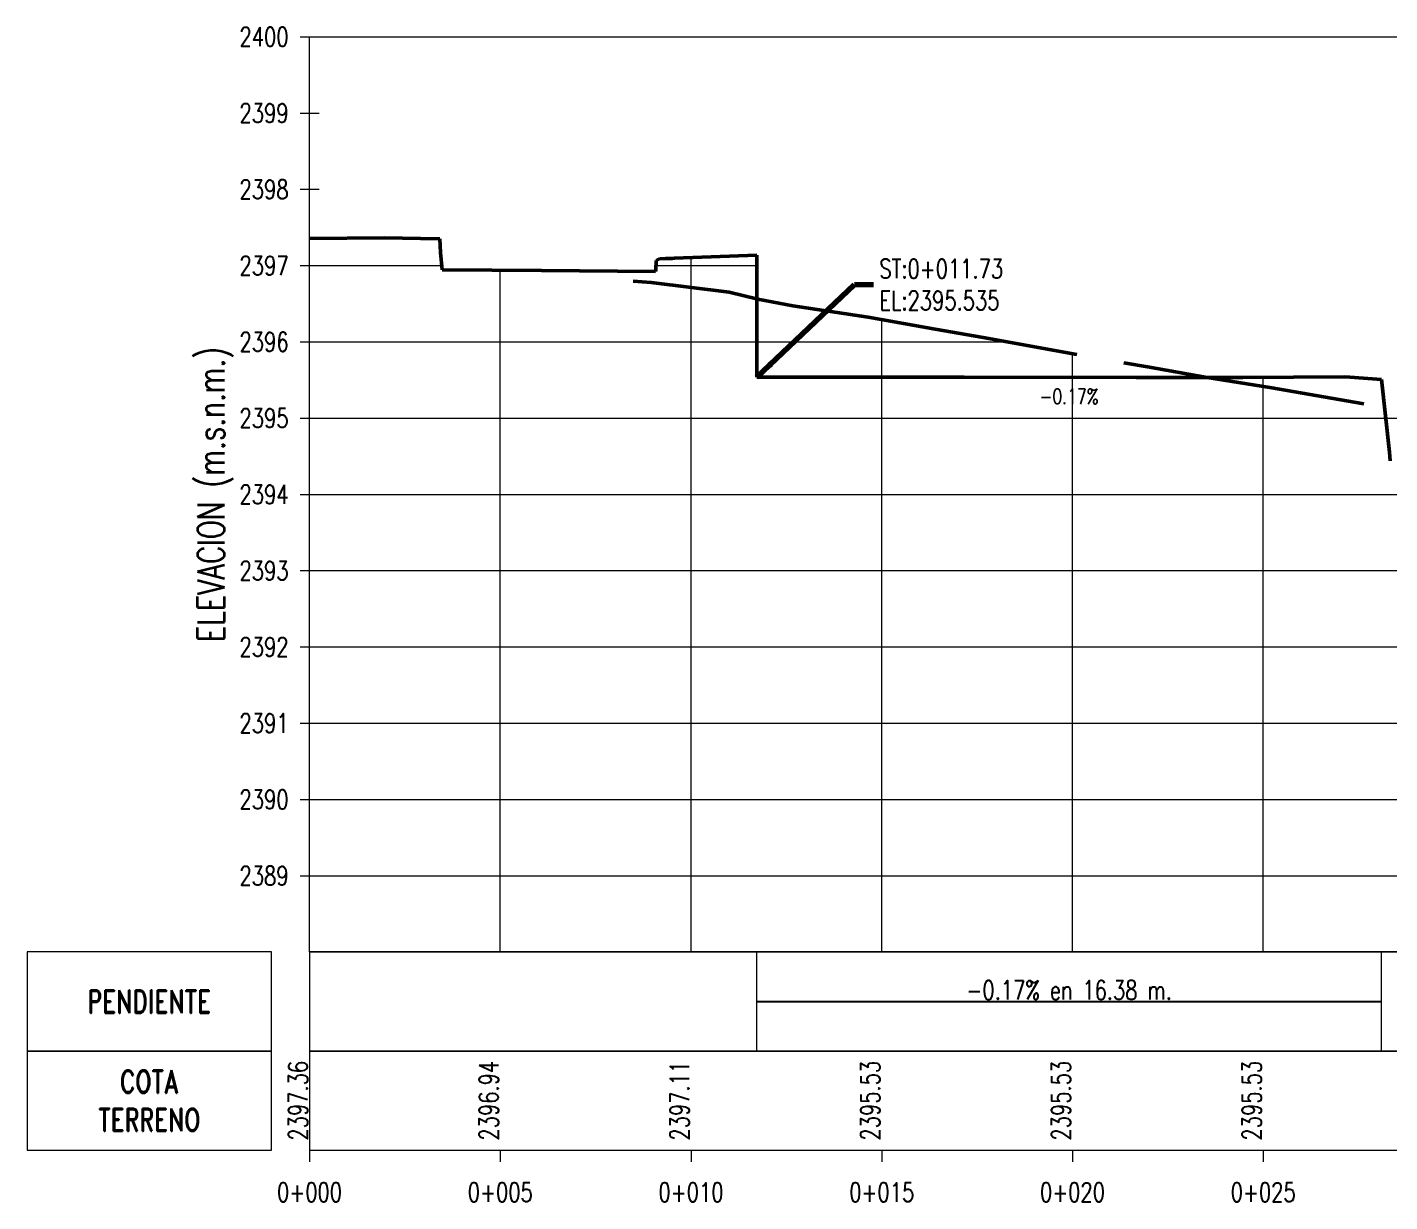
# Model space of a CAD drawing. Header units: metres. Extents: x 0 to 730306, y 0 to 8491524.
# Drawn here: x 729758.98 to 729794.7, y 8491395.44 to 8491426.24 of the extents above; entities that cross this region are included whole.
import ezdxf

# ---------------------------------------------------------------- set-up
doc = ezdxf.new("R2010")
doc.units = ezdxf.units.M
doc.linetypes.add('HIDDEN', pattern=[0.375, 0.25, -0.125])
for name, color, linetype in [('C-ROAD-PROF-GRID-GEOM', 5, 'Continuous'), ('C-ROAD-PROF-TEXT', 11, 'Continuous'), ('C-ROAD-PROF-TICK', 7, 'Continuous'), ('C-ROAD-PROF-TITL', 11, 'Continuous'), ('C-ROAD-PROF-TTLB', 5, 'Continuous'), ('C-ROAD-PROF-VTXT', 7, 'Continuous'), ('G-Textos1', 2, 'Continuous'), ('T-Natural', 94, 'Continuous')]:
    doc.layers.add(name, color=color, linetype=linetype)
for name, color, linetype, lineweight in [('Flechas', 1, 'Continuous', 5), ('G-Text', 2, 'Continuous', 15), ('T-Grilla', 251, 'Continuous', 5)]:
    doc.layers.add(name, color=color, linetype=linetype, lineweight=lineweight)
doc.styles.add('ROMANS-SP', font='simplex.shx', dxfattribs={"width": 0.75, "height": 1.8, "bigfont": '@extfont2.shx'})
doc.styles.get("Standard").update_dxf_attribs({"font": 'arial.ttf'})
doc.styles.add('T_CoGo_GMI', font='romand.shx', dxfattribs={"width": 0.75})
doc.dimstyles.new('COTA JCCH', dxfattribs={"dimtxt": 1.8, "dimasz": 1.8, "dimexe": 1.8, "dimexo": 0.75, "dimgap": 0.09, "dimtad": 0, "dimtih": 1, "dimtoh": 1, "dimzin": 0, "dimdsep": 46, "dimtxsty": 'Standard', "dimblk": 'ARCHTICK', "dimcen": 0.09, "dimazin": 0, "dimtfac": 1, "dimtix": 1, "dimtofl": 0, "dimtmove": 0, "dimatfit": 3, "dimfxl": 1, "dimtolj": 1, "dimtzin": 0, "dimarcsym": 0})

# ---------------------------------------------------------------- blocks, each defined once
blk = doc.blocks.new('f1')
at = {"layer": 'Flechas', "const_width": 0.1}
blk.add_lwpolyline([(-3, 0), (-0.851, 0)], dxfattribs=at)
at = {"layer": 'Flechas'}
for points in [[(0, 0), (-2, 0.3), (-1.195, 0), (0, 0)], [(-1.195, 0), (0, 0), (-2, -0.3), (-1.195, 0)]]:
    blk.add_solid(points, dxfattribs=at)

msp = doc.modelspace()

# ---------------------------------------------------------------- linework, layer by layer
at = {"layer": 'C-ROAD-PROF-GRID-GEOM', "color": 4, "linetype": 'HIDDEN', "lineweight": 18, "ltscale": 10}
msp.add_line((729766.378, 8491401.988), (729766.378, 8491420.701), dxfattribs=at)
msp.add_line((729766.378, 8491401.988), (729766.378, 8491420.701), dxfattribs=at)
msp.add_line((729766.378, 8491401.988), (729766.378, 8491420.701), dxfattribs=at)
at = {"layer": 'C-ROAD-PROF-TEXT', "color": 3, "linetype": 'Continuous', "lineweight": -3}
msp.add_line((729778.103, 8491400.688), (729794.478, 8491400.688), dxfattribs=at)
msp.add_line((729778.103, 8491400.688), (729794.478, 8491400.688), dxfattribs=at)
msp.add_line((729778.103, 8491400.688), (729794.478, 8491400.688), dxfattribs=at)
at = {"layer": 'C-ROAD-PROF-TICK', "color": 4, "linetype": 'Continuous', "lineweight": 5}
for p, q in [((729778.103, 8491399.388), (729778.103, 8491401.988)), ((729778.103, 8491399.388), (729778.103, 8491401.988)), ((729778.103, 8491399.388), (729778.103, 8491401.988)), ((729794.478, 8491399.388), (729794.478, 8491401.988)), ((729794.478, 8491399.388), (729794.478, 8491401.988)), ((729794.478, 8491399.388), (729794.478, 8491401.988))]:
    msp.add_line(p, q, dxfattribs=at)
at = {"layer": 'C-ROAD-PROF-TTLB', "color": 2, "linetype": 'Continuous', "lineweight": 5}
msp.add_3dface([(729765.378, 8491399.388), (729765.378, 8491401.988), (729758.978, 8491401.988), (729758.978, 8491399.388)], dxfattribs=at)
msp.add_3dface([(729765.378, 8491399.388), (729765.378, 8491401.988), (729758.978, 8491401.988), (729758.978, 8491399.388)], dxfattribs=at)
msp.add_3dface([(729765.378, 8491399.388), (729765.378, 8491401.988), (729758.978, 8491401.988), (729758.978, 8491399.388)], dxfattribs=at)
at = {"layer": 'C-ROAD-PROF-TTLB', "color": 4, "linetype": 'Continuous', "lineweight": 5}
msp.add_3dface([(729766.378, 8491399.388), (729852.292, 8491399.388), (729852.292, 8491401.988), (729766.378, 8491401.988)], dxfattribs=at)
msp.add_3dface([(729766.378, 8491399.388), (729852.292, 8491399.388), (729852.292, 8491401.988), (729766.378, 8491401.988)], dxfattribs=at)
msp.add_3dface([(729766.378, 8491399.388), (729852.292, 8491399.388), (729852.292, 8491401.988), (729766.378, 8491401.988)], dxfattribs=at)
at = {"layer": 'C-ROAD-PROF-VTXT', "color": 2, "linetype": 'Continuous', "lineweight": 9}
for p, q in [((729766.378, 8491396.788), (729766.378, 8491396.488)), ((729766.378, 8491396.788), (729766.378, 8491396.488)), ((729766.378, 8491396.788), (729766.378, 8491396.488)), ((729771.378, 8491396.788), (729771.378, 8491396.488)), ((729771.378, 8491396.788), (729771.378, 8491396.488)), ((729771.378, 8491396.788), (729771.378, 8491396.488)), ((729776.378, 8491396.788), (729776.378, 8491396.488)), ((729776.378, 8491396.788), (729776.378, 8491396.488)), ((729776.378, 8491396.788), (729776.378, 8491396.488)), ((729781.378, 8491396.788), (729781.378, 8491396.488)), ((729781.378, 8491396.788), (729781.378, 8491396.488)), ((729781.378, 8491396.788), (729781.378, 8491396.488)), ((729786.378, 8491396.788), (729786.378, 8491396.488)), ((729786.378, 8491396.788), (729786.378, 8491396.488)), ((729786.378, 8491396.788), (729786.378, 8491396.488)), ((729791.378, 8491396.788), (729791.378, 8491396.488)), ((729791.378, 8491396.788), (729791.378, 8491396.488)), ((729791.378, 8491396.788), (729791.378, 8491396.488))]:
    msp.add_line(p, q, dxfattribs=at)
at = {"layer": 'C-ROAD-PROF-VTXT', "color": 2, "linetype": 'Continuous', "lineweight": 5}
msp.add_3dface([(729765.378, 8491396.788), (729765.378, 8491399.388), (729758.978, 8491399.388), (729758.978, 8491396.788)], dxfattribs=at)
msp.add_3dface([(729765.378, 8491396.788), (729765.378, 8491399.388), (729758.978, 8491399.388), (729758.978, 8491396.788)], dxfattribs=at)
msp.add_3dface([(729765.378, 8491396.788), (729765.378, 8491399.388), (729758.978, 8491399.388), (729758.978, 8491396.788)], dxfattribs=at)
at = {"layer": 'C-ROAD-PROF-VTXT', "color": 4, "linetype": 'Continuous', "lineweight": 5}
msp.add_3dface([(729766.378, 8491396.788), (729852.292, 8491396.788), (729852.292, 8491399.388), (729766.378, 8491399.388)], dxfattribs=at)
msp.add_3dface([(729766.378, 8491396.788), (729852.292, 8491396.788), (729852.292, 8491399.388), (729766.378, 8491399.388)], dxfattribs=at)
msp.add_3dface([(729766.378, 8491396.788), (729852.292, 8491396.788), (729852.292, 8491399.388), (729766.378, 8491399.388)], dxfattribs=at)
at = {"layer": 'G-Textos1', "color": 2, "linetype": 'Continuous', "lineweight": 9}
for p, q in [((729766.128, 8491425.988), (729766.628, 8491425.988)), ((729766.128, 8491425.988), (729766.628, 8491425.988)), ((729766.128, 8491425.988), (729766.628, 8491425.988)), ((729766.128, 8491423.988), (729766.628, 8491423.988)), ((729766.128, 8491423.988), (729766.628, 8491423.988)), ((729766.128, 8491423.988), (729766.628, 8491423.988)), ((729766.128, 8491421.988), (729766.628, 8491421.988)), ((729766.128, 8491421.988), (729766.628, 8491421.988)), ((729766.128, 8491421.988), (729766.628, 8491421.988)), ((729766.128, 8491419.988), (729766.628, 8491419.988)), ((729766.128, 8491419.988), (729766.628, 8491419.988)), ((729766.128, 8491419.988), (729766.628, 8491419.988)), ((729766.128, 8491417.988), (729766.628, 8491417.988)), ((729766.128, 8491417.988), (729766.628, 8491417.988)), ((729766.128, 8491417.988), (729766.628, 8491417.988)), ((729766.128, 8491415.988), (729766.628, 8491415.988)), ((729766.128, 8491415.988), (729766.628, 8491415.988)), ((729766.128, 8491415.988), (729766.628, 8491415.988)), ((729766.128, 8491413.988), (729766.628, 8491413.988)), ((729766.128, 8491413.988), (729766.628, 8491413.988)), ((729766.128, 8491413.988), (729766.628, 8491413.988)), ((729766.128, 8491411.988), (729766.628, 8491411.988)), ((729766.128, 8491411.988), (729766.628, 8491411.988)), ((729766.128, 8491411.988), (729766.628, 8491411.988)), ((729766.128, 8491409.988), (729766.628, 8491409.988)), ((729766.128, 8491409.988), (729766.628, 8491409.988)), ((729766.128, 8491409.988), (729766.628, 8491409.988)), ((729766.128, 8491407.988), (729766.628, 8491407.988)), ((729766.128, 8491407.988), (729766.628, 8491407.988)), ((729766.128, 8491407.988), (729766.628, 8491407.988)), ((729766.128, 8491405.988), (729766.628, 8491405.988)), ((729766.128, 8491405.988), (729766.628, 8491405.988)), ((729766.128, 8491405.988), (729766.628, 8491405.988)), ((729766.128, 8491403.988), (729766.628, 8491403.988)), ((729766.128, 8491403.988), (729766.628, 8491403.988)), ((729766.128, 8491403.988), (729766.628, 8491403.988))]:
    msp.add_line(p, q, dxfattribs=at)
at = {"layer": 'T-Grilla', "color": 251, "linetype": 'Continuous', "lineweight": 0}
for p, q in [((729766.378, 8491401.988), (729766.378, 8491425.988)), ((729766.378, 8491425.988), (729852.292, 8491425.988)), ((729766.378, 8491401.988), (729766.378, 8491425.988)), ((729766.378, 8491425.988), (729852.292, 8491425.988)), ((729766.378, 8491401.988), (729766.378, 8491425.988)), ((729766.378, 8491425.988), (729852.292, 8491425.988)), ((729766.378, 8491401.988), (729766.378, 8491420.701)), ((729766.378, 8491401.988), (729766.378, 8491420.701)), ((729766.378, 8491401.988), (729766.378, 8491420.701)), ((729766.378, 8491419.988), (729769.841, 8491419.988)), ((729766.378, 8491419.988), (729769.841, 8491419.988)), ((729766.378, 8491419.988), (729769.841, 8491419.988)), ((729775.463, 8491419.988), (729778.1, 8491419.988)), ((729775.463, 8491419.988), (729778.1, 8491419.988)), ((729775.463, 8491419.988), (729778.1, 8491419.988)), ((729776.378, 8491401.988), (729776.378, 8491420.199)), ((729776.378, 8491401.988), (729776.378, 8491420.199)), ((729776.378, 8491401.988), (729776.378, 8491420.199)), ((729771.378, 8491401.988), (729771.378, 8491419.863)), ((729771.378, 8491401.988), (729771.378, 8491419.863)), ((729771.378, 8491401.988), (729771.378, 8491419.863)), ((729781.378, 8491401.988), (729781.378, 8491418.57)), ((729781.378, 8491401.988), (729781.378, 8491418.57)), ((729781.378, 8491401.988), (729781.378, 8491418.57)), ((729766.378, 8491417.988), (729784.653, 8491417.988)), ((729766.378, 8491417.988), (729784.653, 8491417.988)), ((729766.378, 8491417.988), (729784.653, 8491417.988)), ((729786.378, 8491401.988), (729786.378, 8491417.681)), ((729786.378, 8491401.988), (729786.378, 8491417.681)), ((729786.378, 8491401.988), (729786.378, 8491417.681)), ((729791.378, 8491401.988), (729791.378, 8491417.054)), ((729791.378, 8491401.988), (729791.378, 8491417.054)), ((729791.378, 8491401.988), (729791.378, 8491417.054)), ((729766.378, 8491415.988), (729796.174, 8491415.988)), ((729766.378, 8491415.988), (729796.174, 8491415.988)), ((729766.378, 8491415.988), (729796.174, 8491415.988)), ((729766.378, 8491413.988), (729807.961, 8491413.988)), ((729766.378, 8491413.988), (729807.961, 8491413.988)), ((729766.378, 8491413.988), (729807.961, 8491413.988)), ((729766.378, 8491411.988), (729824.169, 8491411.988)), ((729766.378, 8491411.988), (729824.169, 8491411.988)), ((729766.378, 8491411.988), (729824.169, 8491411.988)), ((729766.378, 8491409.988), (729837.35, 8491409.988)), ((729766.378, 8491409.988), (729837.35, 8491409.988)), ((729766.378, 8491409.988), (729837.35, 8491409.988)), ((729766.378, 8491407.988), (729844.988, 8491407.988)), ((729766.378, 8491407.988), (729844.988, 8491407.988)), ((729766.378, 8491407.988), (729844.988, 8491407.988)), ((729766.378, 8491405.988), (729852.292, 8491405.988)), ((729766.378, 8491405.988), (729852.292, 8491405.988)), ((729766.378, 8491405.988), (729852.292, 8491405.988)), ((729766.378, 8491403.988), (729852.292, 8491403.988)), ((729766.378, 8491403.988), (729852.292, 8491403.988)), ((729766.378, 8491403.988), (729852.292, 8491403.988)), ((729766.378, 8491401.988), (729852.292, 8491401.988)), ((729766.378, 8491401.988), (729852.292, 8491401.988)), ((729766.378, 8491401.988), (729852.292, 8491401.988))]:
    msp.add_line(p, q, dxfattribs=at)
at = {"layer": 'T-Natural', "color": 5, "linetype": 'Continuous', "lineweight": 50, "ltscale": 5}
for p, q in [((729766.378, 8491420.701), (729768.34, 8491420.716)), ((729766.378, 8491420.701), (729768.34, 8491420.716)), ((729766.378, 8491420.701), (729768.34, 8491420.716)), ((729768.34, 8491420.716), (729769.758, 8491420.692)), ((729768.34, 8491420.716), (729769.758, 8491420.692)), ((729768.34, 8491420.716), (729769.758, 8491420.692)), ((729769.758, 8491420.692), (729769.794, 8491420.693)), ((729769.758, 8491420.692), (729769.794, 8491420.693)), ((729769.758, 8491420.692), (729769.794, 8491420.693)), ((729769.794, 8491420.693), (729769.809, 8491420.33)), ((729769.794, 8491420.693), (729769.809, 8491420.33)), ((729769.794, 8491420.693), (729769.809, 8491420.33)), ((729769.809, 8491420.33), (729769.852, 8491419.873)), ((729769.809, 8491420.33), (729769.852, 8491419.873)), ((729769.809, 8491420.33), (729769.852, 8491419.873)), ((729775.459, 8491419.884), (729775.469, 8491420.125)), ((729775.459, 8491419.884), (729775.469, 8491420.125)), ((729775.459, 8491419.884), (729775.469, 8491420.125)), ((729775.469, 8491420.125), (729775.55, 8491420.161)), ((729775.469, 8491420.125), (729775.55, 8491420.161)), ((729775.469, 8491420.125), (729775.55, 8491420.161)), ((729775.55, 8491420.161), (729775.713, 8491420.171)), ((729775.55, 8491420.161), (729775.713, 8491420.171)), ((729775.55, 8491420.161), (729775.713, 8491420.171)), ((729775.713, 8491420.171), (729775.88, 8491420.176)), ((729775.713, 8491420.171), (729775.88, 8491420.176)), ((729775.713, 8491420.171), (729775.88, 8491420.176)), ((729775.88, 8491420.176), (729775.942, 8491420.183)), ((729775.88, 8491420.176), (729775.942, 8491420.183)), ((729775.88, 8491420.176), (729775.942, 8491420.183)), ((729775.942, 8491420.183), (729778.1, 8491420.26)), ((729775.942, 8491420.183), (729778.1, 8491420.26)), ((729775.942, 8491420.183), (729778.1, 8491420.26)), ((729778.1, 8491420.26), (729778.102, 8491417.644)), ((729778.1, 8491420.26), (729778.102, 8491417.644)), ((729778.1, 8491420.26), (729778.102, 8491417.644)), ((729769.852, 8491419.873), (729772.455, 8491419.855)), ((729769.852, 8491419.873), (729772.455, 8491419.855)), ((729769.852, 8491419.873), (729772.455, 8491419.855)), ((729772.455, 8491419.855), (729775.443, 8491419.836)), ((729772.455, 8491419.855), (729775.443, 8491419.836)), ((729772.455, 8491419.855), (729775.443, 8491419.836)), ((729775.443, 8491419.836), (729775.459, 8491419.884)), ((729775.443, 8491419.836), (729775.459, 8491419.884)), ((729775.443, 8491419.836), (729775.459, 8491419.884)), ((729778.102, 8491417.644), (729778.103, 8491417.058)), ((729778.102, 8491417.644), (729778.103, 8491417.058)), ((729778.102, 8491417.644), (729778.103, 8491417.058)), ((729778.103, 8491417.058), (729783.535, 8491417.058)), ((729778.103, 8491417.058), (729783.535, 8491417.058)), ((729778.103, 8491417.058), (729783.535, 8491417.058)), ((729783.535, 8491417.058), (729788.048, 8491417.05)), ((729783.535, 8491417.058), (729788.048, 8491417.05)), ((729783.535, 8491417.058), (729788.048, 8491417.05)), ((729788.048, 8491417.05), (729789.435, 8491417.05)), ((729788.048, 8491417.05), (729789.435, 8491417.05)), ((729788.048, 8491417.05), (729789.435, 8491417.05)), ((729789.435, 8491417.05), (729790.84, 8491417.05)), ((729789.435, 8491417.05), (729790.84, 8491417.05)), ((729789.435, 8491417.05), (729790.84, 8491417.05)), ((729790.84, 8491417.05), (729793.503, 8491417.069)), ((729790.84, 8491417.05), (729793.503, 8491417.069)), ((729790.84, 8491417.05), (729793.503, 8491417.069)), ((729793.503, 8491417.069), (729793.652, 8491417.058)), ((729793.503, 8491417.069), (729793.652, 8491417.058)), ((729793.503, 8491417.069), (729793.652, 8491417.058)), ((729793.652, 8491417.058), (729794.478, 8491417.003)), ((729793.652, 8491417.058), (729794.478, 8491417.003)), ((729793.652, 8491417.058), (729794.478, 8491417.003)), ((729794.478, 8491417.003), (729794.687, 8491415.091)), ((729794.478, 8491417.003), (729794.687, 8491415.091)), ((729794.478, 8491417.003), (729794.687, 8491415.091)), ((729794.687, 8491415.091), (729794.704, 8491414.866)), ((729794.687, 8491415.091), (729794.704, 8491414.866)), ((729794.687, 8491415.091), (729794.704, 8491414.866))]:
    msp.add_line(p, q, dxfattribs=at)
at = {"layer": 'T-Natural', "color": 34, "linetype": 'HIDDEN', "lineweight": 50, "ltscale": 10}
for p, q in [((729774.866, 8491419.583), (729775.331, 8491419.545)), ((729774.866, 8491419.583), (729775.331, 8491419.545)), ((729774.866, 8491419.583), (729775.331, 8491419.545)), ((729775.331, 8491419.545), (729777.381, 8491419.287)), ((729775.331, 8491419.545), (729777.381, 8491419.287)), ((729775.331, 8491419.545), (729777.381, 8491419.287)), ((729777.381, 8491419.287), (729778.128, 8491419.11)), ((729777.381, 8491419.287), (729778.128, 8491419.11)), ((729777.381, 8491419.287), (729778.128, 8491419.11)), ((729778.128, 8491419.11), (729779.047, 8491418.93)), ((729778.128, 8491419.11), (729779.047, 8491418.93)), ((729778.128, 8491419.11), (729779.047, 8491418.93)), ((729779.047, 8491418.93), (729781.02, 8491418.633)), ((729779.047, 8491418.93), (729781.02, 8491418.633)), ((729779.047, 8491418.93), (729781.02, 8491418.633)), ((729781.02, 8491418.633), (729782.776, 8491418.32)), ((729781.02, 8491418.633), (729782.776, 8491418.32)), ((729781.02, 8491418.633), (729782.776, 8491418.32)), ((729782.776, 8491418.32), (729784.034, 8491418.099)), ((729782.776, 8491418.32), (729784.034, 8491418.099)), ((729782.776, 8491418.32), (729784.034, 8491418.099)), ((729784.034, 8491418.099), (729788.345, 8491417.33)), ((729784.034, 8491418.099), (729788.345, 8491417.33)), ((729784.034, 8491418.099), (729788.345, 8491417.33)), ((729788.345, 8491417.33), (729789.913, 8491417.051)), ((729788.345, 8491417.33), (729789.913, 8491417.051)), ((729788.345, 8491417.33), (729789.913, 8491417.051)), ((729789.913, 8491417.051), (729791.551, 8491416.795)), ((729789.913, 8491417.051), (729791.551, 8491416.795)), ((729789.913, 8491417.051), (729791.551, 8491416.795)), ((729791.551, 8491416.795), (729796.561, 8491415.921)), ((729791.551, 8491416.795), (729796.561, 8491415.921)), ((729791.551, 8491416.795), (729796.561, 8491415.921))]:
    msp.add_line(p, q, dxfattribs=at)

# ---------------------------------------------------------------- block references
at = {"layer": 'C-ROAD-PROF-TEXT', "color": 11, "linetype": 'Continuous', "lineweight": 5, "rotation": 180}
for xscale, yscale, zscale in [(0.5000000340733469, 0.5000000340733469, 0.5000000340733469), (0.5000000821510706, 0.5000000821510706, 0.5000000821510706), (0.5000000794365371, 0.5000000794365371, 0.5000000794365371)]:
    msp.add_blockref('f1', (729778.103, 8491400.688), dxfattribs=dict(at, xscale=xscale, yscale=yscale, zscale=zscale))
at = {"layer": 'C-ROAD-PROF-TEXT', "color": 11, "linetype": 'Continuous', "lineweight": 5}
for xscale, yscale, zscale in [(0.5000000340733469, 0.5000000340733469, 0.5000000340733469), (0.5000000821510706, 0.5000000821510706, 0.5000000821510706), (0.5000000794365371, 0.5000000794365371, 0.5000000794365371)]:
    msp.add_blockref('f1', (729794.478, 8491400.688), dxfattribs=dict(at, xscale=xscale, yscale=yscale, zscale=zscale))

# ---------------------------------------------------------------- texts
at = {"layer": 'C-ROAD-PROF-TEXT', "color": 2, "linetype": 'Continuous', "lineweight": 5, "insert": (729786.289, 8491416.358), "char_height": 0.4, "attachment_point": 8, "rotation": 359.8084, "style": 'ROMANS-SP'}
msp.add_mtext('{\\C2;-0.17%}', dxfattribs=at)
msp.add_mtext('{\\C2;-0.17%}', dxfattribs=at)
msp.add_mtext('{\\C2;-0.17%}', dxfattribs=at)
at = {"layer": 'C-ROAD-PROF-TEXT', "color": 11, "linetype": 'Continuous', "lineweight": 5, "insert": (729786.291, 8491400.988), "char_height": 0.5, "attachment_point": 5, "style": 'ROMANS-SP'}
msp.add_mtext('{\\C2;-0.17% en 16.38 m.}', dxfattribs=at)
msp.add_mtext('{\\C2;-0.17% en 16.38 m.}', dxfattribs=at)
msp.add_mtext('{\\C2;-0.17% en 16.38 m.}', dxfattribs=at)
at = {"layer": 'C-ROAD-PROF-TITL', "color": 11, "linetype": 'Continuous', "lineweight": 9, "insert": (729762.178, 8491400.688), "char_height": 0.6, "attachment_point": 5, "style": 'T_CoGo_GMI'}
msp.add_mtext('{\\C2;PENDIENTE}', dxfattribs=at)
msp.add_mtext('{\\C2;PENDIENTE}', dxfattribs=at)
msp.add_mtext('{\\C2;PENDIENTE}', dxfattribs=at)
at = {"layer": 'C-ROAD-PROF-VTXT', "color": 7, "linetype": 'Continuous', "lineweight": 5}
for s, insert, char_height, attachment_point, style in [('{\\C2;COTA\\PTERRENO}', (729762.178, 8491398.088), 0.6, 5, 'T_CoGo_GMI'), ('{\\C2;COTA\\PTERRENO}', (729762.178, 8491398.088), 0.6, 5, 'T_CoGo_GMI'), ('{\\C2;COTA\\PTERRENO}', (729762.178, 8491398.088), 0.6, 5, 'T_CoGo_GMI'), ('{\\C2;0+000}', (729766.378, 8491395.438), 0.5, 8, 'ROMANS-SP'), ('{\\C2;0+000}', (729766.378, 8491395.438), 0.5, 8, 'ROMANS-SP'), ('{\\C2;0+000}', (729766.378, 8491395.438), 0.5, 8, 'ROMANS-SP'), ('{\\C2;0+005}', (729771.378, 8491395.438), 0.5, 8, 'ROMANS-SP'), ('{\\C2;0+005}', (729771.378, 8491395.438), 0.5, 8, 'ROMANS-SP'), ('{\\C2;0+005}', (729771.378, 8491395.438), 0.5, 8, 'ROMANS-SP'), ('{\\C2;0+010}', (729776.378, 8491395.438), 0.5, 8, 'ROMANS-SP'), ('{\\C2;0+010}', (729776.378, 8491395.438), 0.5, 8, 'ROMANS-SP'), ('{\\C2;0+010}', (729776.378, 8491395.438), 0.5, 8, 'ROMANS-SP'), ('{\\C2;0+015}', (729781.378, 8491395.438), 0.5, 8, 'ROMANS-SP'), ('{\\C2;0+015}', (729781.378, 8491395.438), 0.5, 8, 'ROMANS-SP'), ('{\\C2;0+015}', (729781.378, 8491395.438), 0.5, 8, 'ROMANS-SP'), ('{\\C2;0+020}', (729786.378, 8491395.438), 0.5, 8, 'ROMANS-SP'), ('{\\C2;0+020}', (729786.378, 8491395.438), 0.5, 8, 'ROMANS-SP'), ('{\\C2;0+020}', (729786.378, 8491395.438), 0.5, 8, 'ROMANS-SP'), ('{\\C2;0+025}', (729791.378, 8491395.438), 0.5, 8, 'ROMANS-SP'), ('{\\C2;0+025}', (729791.378, 8491395.438), 0.5, 8, 'ROMANS-SP'), ('{\\C2;0+025}', (729791.378, 8491395.438), 0.5, 8, 'ROMANS-SP')]:
    msp.add_mtext(s, dxfattribs=dict(at, insert=insert, char_height=char_height, attachment_point=attachment_point, style=style))
at = {"layer": 'C-ROAD-PROF-VTXT', "color": 7, "linetype": 'Continuous', "lineweight": 5, "char_height": 0.5, "attachment_point": 8, "rotation": 90, "style": 'ROMANS-SP'}
for s, insert in [('{\\C2;2397.36}', (729766.328, 8491398.088)), ('{\\C2;2397.36}', (729766.328, 8491398.088)), ('{\\C2;2397.36}', (729766.328, 8491398.088)), ('{\\C2;2396.94}', (729771.328, 8491398.088)), ('{\\C2;2396.94}', (729771.328, 8491398.088)), ('{\\C2;2396.94}', (729771.328, 8491398.088)), ('{\\C2;2397.11}', (729776.328, 8491398.088)), ('{\\C2;2397.11}', (729776.328, 8491398.088)), ('{\\C2;2397.11}', (729776.328, 8491398.088)), ('{\\C2;2395.53}', (729781.328, 8491398.088)), ('{\\C2;2395.53}', (729781.328, 8491398.088)), ('{\\C2;2395.53}', (729781.328, 8491398.088)), ('{\\C2;2395.53}', (729786.328, 8491398.088)), ('{\\C2;2395.53}', (729786.328, 8491398.088)), ('{\\C2;2395.53}', (729786.328, 8491398.088)), ('{\\C2;2395.53}', (729791.328, 8491398.088)), ('{\\C2;2395.53}', (729791.328, 8491398.088)), ('{\\C2;2395.53}', (729791.328, 8491398.088))]:
    msp.add_mtext(s, dxfattribs=dict(at, insert=insert))
at = {"layer": 'G-Text', "color": 2, "linetype": 'Continuous', "lineweight": 15, "insert": (729781.315, 8491419.489), "char_height": 0.5, "attachment_point": 4, "style": 'ROMANS-SP'}
msp.add_mtext('ST:0+011.73\\PEL:2395.535', dxfattribs=at)
msp.add_mtext('ST:0+011.73\\PEL:2395.535', dxfattribs=at)
msp.add_mtext('ST:0+011.73\\PEL:2395.535', dxfattribs=at)
at = {"layer": 'G-Textos1', "color": 7, "linetype": 'Continuous', "lineweight": 5, "char_height": 0.5, "attachment_point": 6, "style": 'ROMANS-SP'}
for s, insert in [('{\\C256;2400}', (729765.828, 8491425.988)), ('{\\C256;2400}', (729765.828, 8491425.988)), ('{\\C256;2400}', (729765.828, 8491425.988)), ('{\\C256;2399}', (729765.828, 8491423.988)), ('{\\C256;2399}', (729765.828, 8491423.988)), ('{\\C256;2399}', (729765.828, 8491423.988)), ('{\\C256;2398}', (729765.828, 8491421.988)), ('{\\C256;2398}', (729765.828, 8491421.988)), ('{\\C256;2398}', (729765.828, 8491421.988)), ('{\\C256;2397}', (729765.828, 8491419.988)), ('{\\C256;2397}', (729765.828, 8491419.988)), ('{\\C256;2397}', (729765.828, 8491419.988)), ('{\\C256;2396}', (729765.828, 8491417.988)), ('{\\C256;2396}', (729765.828, 8491417.988)), ('{\\C256;2396}', (729765.828, 8491417.988)), ('{\\C256;2395}', (729765.828, 8491415.988)), ('{\\C256;2395}', (729765.828, 8491415.988)), ('{\\C256;2395}', (729765.828, 8491415.988)), ('{\\C256;2394}', (729765.828, 8491413.988)), ('{\\C256;2394}', (729765.828, 8491413.988)), ('{\\C256;2394}', (729765.828, 8491413.988)), ('{\\C256;2393}', (729765.828, 8491411.988)), ('{\\C256;2393}', (729765.828, 8491411.988)), ('{\\C256;2393}', (729765.828, 8491411.988)), ('{\\C256;2392}', (729765.828, 8491409.988)), ('{\\C256;2392}', (729765.828, 8491409.988)), ('{\\C256;2392}', (729765.828, 8491409.988)), ('{\\C256;2391}', (729765.828, 8491407.988)), ('{\\C256;2391}', (729765.828, 8491407.988)), ('{\\C256;2391}', (729765.828, 8491407.988)), ('{\\C256;2390}', (729765.828, 8491405.988)), ('{\\C256;2390}', (729765.828, 8491405.988)), ('{\\C256;2390}', (729765.828, 8491405.988)), ('{\\C256;2389}', (729765.828, 8491403.988)), ('{\\C256;2389}', (729765.828, 8491403.988)), ('{\\C256;2389}', (729765.828, 8491403.988))]:
    msp.add_mtext(s, dxfattribs=dict(at, insert=insert))
at = {"layer": 'G-Textos1', "color": 2, "linetype": 'Continuous', "lineweight": 5, "insert": (729764.378, 8491413.988), "char_height": 0.7, "attachment_point": 8, "rotation": 90, "style": 'ROMANS-SP'}
msp.add_mtext('ELEVACION (m.s.n.m.)', dxfattribs=at)
msp.add_mtext('ELEVACION (m.s.n.m.)', dxfattribs=at)
msp.add_mtext('ELEVACION (m.s.n.m.)', dxfattribs=at)

# ---------------------------------------------------------------- leaders
at = {"layer": 'G-Text', "color": 4, "linetype": 'Continuous', "lineweight": 15}
msp.add_leader([(729778.103, 8491417.058), (729780.665, 8491419.489), (729781.165, 8491419.489)], dimstyle='COTA JCCH', override={"dimscale": 1, "dimasz": 0.5, "dimtxsty": 'Standard', "dimclrd": 4, "dimlwd": 65535}, dxfattribs=at)
msp.add_leader([(729778.103, 8491417.058), (729780.665, 8491419.489), (729781.165, 8491419.489)], dimstyle='COTA JCCH', override={"dimscale": 1, "dimasz": 0.5, "dimtxsty": 'Standard', "dimclrd": 4, "dimlwd": 65535}, dxfattribs=at)
msp.add_leader([(729778.103, 8491417.058), (729780.665, 8491419.489), (729781.165, 8491419.489)], dimstyle='COTA JCCH', override={"dimscale": 1, "dimasz": 0.5, "dimtxsty": 'Standard', "dimclrd": 4, "dimlwd": 65535}, dxfattribs=at)

doc.saveas('drawing.dxf')
